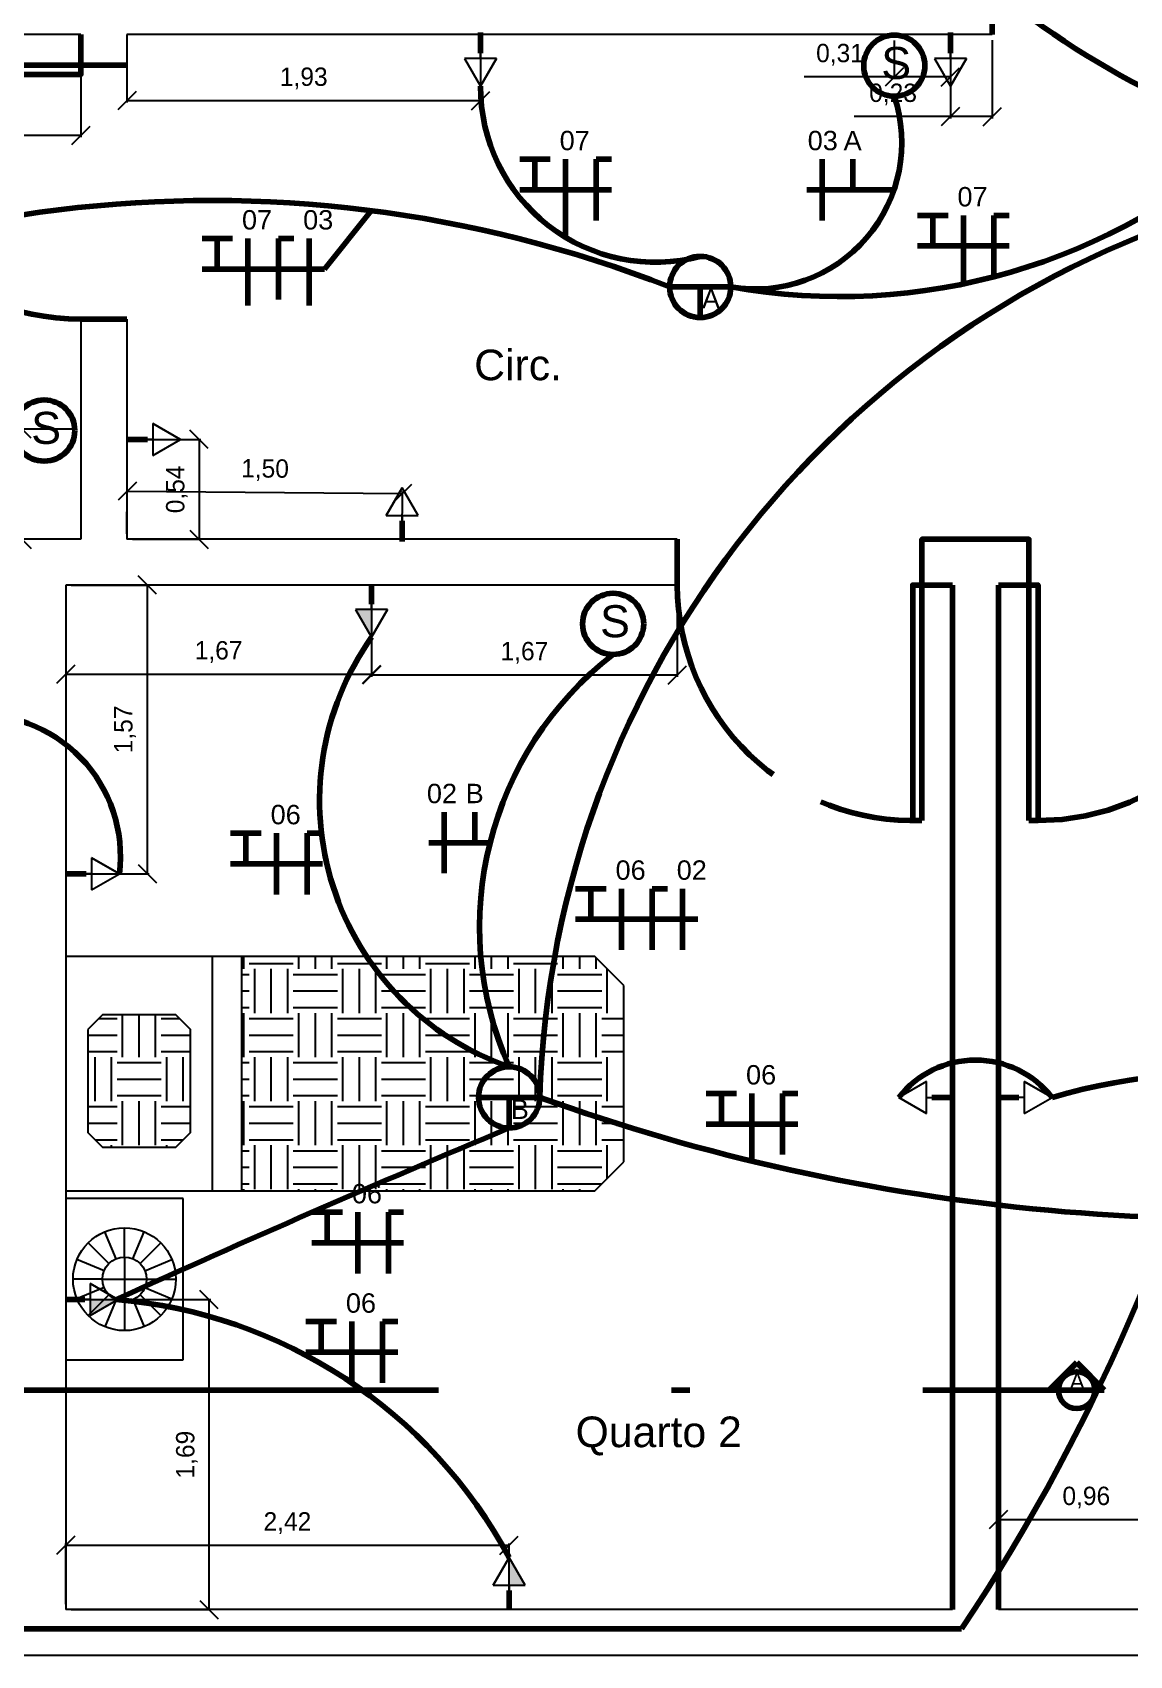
# Model space of a CAD drawing. Header units: millimetres. Extents: x 396 to 499, y 2220 to 2260.
# Drawn here: x 475.52 to 481.5, y 2243.28 to 2252.13 of the extents above; entities that cross this region are included whole.
import ezdxf

# ---------------------------------------------------------------- set-up
doc = ezdxf.new("R2010")
doc.units = ezdxf.units.MM
doc.linetypes.add('ACAD_ISO02W100', pattern=[15, 12, -3])
doc.linetypes.add('TRAÇOPONTOX2', pattern=[50.8, 25.4, -12.7, 0, -12.7])
for name, color, linetype in [('Cortes', 3, 'TRAÇOPONTOX2'), ('Cotas_', 3, 'Continuous'), ('Elétrica', 1, 'Continuous'), ('Fiação', 6, 'Continuous'), ('LEGENDAS', 7, 'Continuous'), ('MOBILIA', 254, 'Continuous'), ('Paredes', 2, 'Continuous'), ('Portas', 4, 'Continuous'), ('Texto', 3, 'Continuous')]:
    doc.layers.add(name, color=color, linetype=linetype)
doc.styles.add('Annotative', font='txt')
doc.styles.get("Standard").update_dxf_attribs({"font": 'arial.ttf'})
doc.dimstyles.new('Cópia de Cotas internas', dxfattribs={"dimtxt": 0.1, "dimasz": 0.1, "dimexe": 0.01, "dimexo": 0.03, "dimgap": 0.0625, "dimtad": 1, "dimzin": 1, "dimtxsty": 'Annotative', "dimblk": 'OBLIQUE', "dimcen": 2.5, "dimadec": 0, "dimazin": 0, "dimtfac": 1, "dimtmove": 0, "dimatfit": 3, "dimfxl": 1, "dimarcsym": 0})

# ---------------------------------------------------------------- blocks, each defined once
blk = doc.blocks.new('*X7')
at = {"color": 0}
for p, q in [((-151.875, 298.125), (-151.875, 302.5)), ((-150, 300), (-135, 300)), ((-133.125, 298.125), (-133.125, 302.5)), ((-127.5, 298.125), (-127.5, 302.5)), ((-121.875, 298.125), (-121.875, 302.5)), ((-120, 300), (-105, 300)), ((-103.125, 298.125), (-103.125, 302.5)), ((-97.5, 298.125), (-97.5, 302.5)), ((-91.875, 298.125), (-91.875, 302.5)), ((-90, 300), (-75, 300)), ((-73.125, 298.125), (-73.125, 302.5)), ((-67.5, 298.125), (-67.5, 302.5)), ((-61.875, 298.125), (-61.875, 302.5)), ((-60, 300), (-45, 300)), ((-43.125, 298.125), (-43.125, 302.5)), ((-37.5, 298.125), (-37.5, 302.5)), ((-31.875, 298.125), (-31.875, 301.875)), ((-152.5, 296.25), (-150, 296.25)), ((-148.125, 283.125), (-148.125, 298.125)), ((-142.5, 283.125), (-142.5, 298.125)), ((-136.875, 283.125), (-136.875, 298.125)), ((-135, 296.25), (-120, 296.25)), ((-118.125, 283.125), (-118.125, 298.125)), ((-112.5, 283.125), (-112.5, 298.125)), ((-106.875, 283.125), (-106.875, 298.125)), ((-105, 296.25), (-90, 296.25)), ((-88.125, 283.125), (-88.125, 298.125)), ((-82.5, 283.125), (-82.5, 298.125)), ((-76.875, 283.125), (-76.875, 298.125)), ((-75, 296.25), (-60, 296.25)), ((-58.125, 283.125), (-58.125, 298.125)), ((-52.5, 283.125), (-52.5, 298.125)), ((-46.875, 283.125), (-46.875, 298.125)), ((-45, 296.25), (-30, 296.25)), ((-28.125, 283.125), (-28.125, 298.125)), ((-152.5, 290.625), (-150, 290.625)), ((-135, 290.625), (-120, 290.625)), ((-105, 290.625), (-90, 290.625)), ((-75, 290.625), (-60, 290.625)), ((-45, 290.625), (-30, 290.625)), ((-193.125, 268.125), (-193.125, 282.5)), ((-187.5, 268.125), (-187.5, 282.5)), ((-181.875, 268.125), (-181.875, 282.5)), ((-152.5, 285), (-150, 285)), ((-151.875, 268.125), (-151.875, 283.125)), ((-135, 285), (-120, 285)), ((-133.125, 268.125), (-133.125, 283.125)), ((-127.5, 268.125), (-127.5, 283.125)), ((-121.875, 268.125), (-121.875, 283.125)), ((-105, 285), (-90, 285)), ((-103.125, 268.125), (-103.125, 283.125)), ((-97.5, 268.125), (-97.5, 283.125)), ((-91.875, 268.125), (-91.875, 283.125)), ((-75, 285), (-60, 285)), ((-73.125, 268.125), (-73.125, 283.125)), ((-67.5, 268.125), (-67.5, 283.125)), ((-61.875, 268.125), (-61.875, 283.125)), ((-45, 285), (-30, 285)), ((-43.125, 268.125), (-43.125, 283.125)), ((-37.5, 268.125), (-37.5, 283.125)), ((-31.875, 268.125), (-31.875, 283.125)), ((-201.25, 281.25), (-195, 281.25)), ((-180, 281.25), (-173.75, 281.25)), ((-150, 281.25), (-135, 281.25)), ((-120, 281.25), (-105, 281.25)), ((-90, 281.25), (-75, 281.25)), ((-60, 281.25), (-45, 281.25)), ((-30, 281.25), (-22.5, 281.25)), ((-205, 275.625), (-195, 275.625)), ((-180, 275.625), (-170, 275.625)), ((-150, 275.625), (-135, 275.625)), ((-120, 275.625), (-105, 275.625)), ((-90, 275.625), (-75, 275.625)), ((-60, 275.625), (-45, 275.625)), ((-30, 275.625), (-22.5, 275.625)), ((-205, 270), (-195, 270)), ((-202.5, 253.125), (-202.5, 268.125)), ((-196.875, 253.125), (-196.875, 268.125)), ((-195, 266.25), (-180, 266.25)), ((-180, 270), (-170, 270)), ((-178.125, 253.125), (-178.125, 268.125)), ((-172.5, 253.125), (-172.5, 268.125)), ((-152.5, 266.25), (-150, 266.25)), ((-150, 270), (-135, 270)), ((-148.125, 253.125), (-148.125, 268.125)), ((-142.5, 253.125), (-142.5, 268.125)), ((-136.875, 253.125), (-136.875, 268.125)), ((-135, 266.25), (-120, 266.25)), ((-120, 270), (-105, 270)), ((-118.125, 253.125), (-118.125, 268.125)), ((-112.5, 253.125), (-112.5, 268.125)), ((-106.875, 253.125), (-106.875, 268.125)), ((-105, 266.25), (-90, 266.25)), ((-90, 270), (-75, 270)), ((-88.125, 253.125), (-88.125, 268.125)), ((-82.5, 253.125), (-82.5, 268.125)), ((-76.875, 253.125), (-76.875, 268.125)), ((-75, 266.25), (-60, 266.25)), ((-60, 270), (-45, 270)), ((-58.125, 253.125), (-58.125, 268.125)), ((-52.5, 253.125), (-52.5, 268.125)), ((-46.875, 253.125), (-46.875, 268.125)), ((-45, 266.25), (-30, 266.25)), ((-30, 270), (-22.5, 270)), ((-28.125, 253.125), (-28.125, 268.125)), ((-195, 260.625), (-180, 260.625)), ((-152.5, 260.625), (-150, 260.625)), ((-135, 260.625), (-120, 260.625)), ((-105, 260.625), (-90, 260.625)), ((-75, 260.625), (-60, 260.625)), ((-45, 260.625), (-30, 260.625)), ((-195, 255), (-180, 255)), ((-152.5, 255), (-150, 255)), ((-135, 255), (-120, 255)), ((-105, 255), (-90, 255)), ((-75, 255), (-60, 255)), ((-45, 255), (-30, 255)), ((-205, 251.25), (-195, 251.25)), ((-193.125, 238.125), (-193.125, 253.125)), ((-187.5, 238.125), (-187.5, 253.125)), ((-181.875, 238.125), (-181.875, 253.125)), ((-180, 251.25), (-170, 251.25)), ((-151.875, 238.125), (-151.875, 253.125)), ((-150, 251.25), (-135, 251.25)), ((-133.125, 238.125), (-133.125, 253.125)), ((-127.5, 238.125), (-127.5, 253.125)), ((-121.875, 238.125), (-121.875, 253.125)), ((-120, 251.25), (-105, 251.25)), ((-103.125, 238.125), (-103.125, 253.125)), ((-97.5, 238.125), (-97.5, 253.125)), ((-91.875, 238.125), (-91.875, 253.125)), ((-90, 251.25), (-75, 251.25)), ((-73.125, 238.125), (-73.125, 253.125)), ((-67.5, 238.125), (-67.5, 253.125)), ((-61.875, 238.125), (-61.875, 253.125)), ((-60, 251.25), (-45, 251.25)), ((-43.125, 238.125), (-43.125, 253.125)), ((-37.5, 238.125), (-37.5, 253.125)), ((-31.875, 238.125), (-31.875, 253.125)), ((-30, 251.25), (-22.5, 251.25)), ((-205, 245.625), (-195, 245.625)), ((-180, 245.625), (-170, 245.625)), ((-150, 245.625), (-135, 245.625)), ((-120, 245.625), (-105, 245.625)), ((-90, 245.625), (-75, 245.625)), ((-60, 245.625), (-45, 245.625)), ((-30, 245.625), (-22.5, 245.625)), ((-202.5, 240), (-195, 240)), ((-196.875, 237.5), (-196.875, 238.125)), ((-180, 240), (-172.5, 240)), ((-178.125, 237.5), (-178.125, 238.125)), ((-150, 240), (-135, 240)), ((-148.125, 223.125), (-148.125, 238.125)), ((-142.5, 223.125), (-142.5, 238.125)), ((-136.875, 223.125), (-136.875, 238.125)), ((-120, 240), (-105, 240)), ((-118.125, 223.125), (-118.125, 238.125)), ((-112.5, 223.125), (-112.5, 238.125)), ((-106.875, 223.125), (-106.875, 238.125)), ((-90, 240), (-75, 240)), ((-88.125, 223.125), (-88.125, 238.125)), ((-82.5, 223.125), (-82.5, 238.125)), ((-76.875, 223.125), (-76.875, 238.125)), ((-60, 240), (-45, 240)), ((-58.125, 223.125), (-58.125, 238.125)), ((-52.5, 223.125), (-52.5, 238.125)), ((-46.875, 223.125), (-46.875, 238.125)), ((-30, 240), (-22.5, 240)), ((-28.125, 226.875), (-28.125, 238.125)), ((-152.5, 236.25), (-150, 236.25)), ((-135, 236.25), (-120, 236.25)), ((-105, 236.25), (-90, 236.25)), ((-75, 236.25), (-60, 236.25)), ((-45, 236.25), (-30, 236.25)), ((-152.5, 230.625), (-150, 230.625)), ((-135, 230.625), (-120, 230.625)), ((-105, 230.625), (-90, 230.625)), ((-75, 230.625), (-60, 230.625)), ((-45, 230.625), (-30, 230.625)), ((-152.5, 225), (-150, 225)), ((-151.875, 222.5), (-151.875, 223.125)), ((-135, 225), (-120, 225)), ((-133.125, 222.5), (-133.125, 223.125)), ((-127.5, 222.5), (-127.5, 223.125)), ((-121.875, 222.5), (-121.875, 223.125)), ((-105, 225), (-90, 225)), ((-103.125, 222.5), (-103.125, 223.125)), ((-97.5, 222.5), (-97.5, 223.125)), ((-91.875, 222.5), (-91.875, 223.125)), ((-75, 225), (-60, 225)), ((-73.125, 222.5), (-73.125, 223.125)), ((-67.5, 222.5), (-67.5, 223.125)), ((-61.875, 222.5), (-61.875, 223.125)), ((-45, 225), (-30, 225)), ((-43.125, 222.5), (-43.125, 223.125)), ((-37.5, 222.5), (-37.5, 223.125)), ((-31.875, 223.125), (-31.875, 223.125))]:
    blk.add_line(p, q, dxfattribs=at)
blk = doc.blocks.new('A$C0c3046c2')
at = {"layer": 'MOBILIA'}
for p, q in [((0, 137.5), (60, 137.5)), ((0, 137.5), (0, 57.5)), ((50, 57.5), (50, 137.5)), ((60, 137.5), (180, 137.5)), ((60, 57.5), (60, 137.5)), ((190, 127.5), (180, 137.5)), ((190, 67.5), (190, 127.5)), ((180, 57.5), (190, 67.5)), ((60, 57.5), (0, 57.5)), ((180, 57.5), (60, 57.5)), ((40, 55), (0, 55)), ((0, 55), (0, 0)), ((40, 0), (40, 55)), ((20, 35), (20, 45)), ((14.7, 32.8), (7.63, 39.87)), ((17.13, 34.43), (13.3, 43.67)), ((22.87, 34.43), (26.7, 43.67)), ((25.3, 32.8), (32.37, 39.87)), ((13.07, 30.37), (3.83, 34.2)), ((20, 35), (20, 20)), ((26.93, 30.37), (36.17, 34.2)), ((12.5, 27.5), (2.5, 27.5)), ((13.07, 24.63), (3.83, 20.8)), ((14.7, 22.2), (7.63, 15.13)), ((12.5, 27.5), (27.5, 27.5)), ((25.3, 22.2), (32.37, 15.13)), ((26.93, 24.63), (36.17, 20.8)), ((27.5, 27.5), (37.5, 27.5)), ((17.13, 20.57), (13.3, 11.33)), ((20, 20), (20, 10)), ((22.87, 20.57), (26.7, 11.33)), ((0, 0), (40, 0))]:
    blk.add_line(p, q, dxfattribs=at)
blk.add_lwpolyline([(7.5, 112.5), (7.5, 77.5), (12.5, 72.5), (37.5, 72.5), (42.5, 77.5), (42.5, 112.5), (37.5, 117.5), (12.5, 117.5)], close=True, dxfattribs=at)
for radius in [17.5, 7.5]:
    blk.add_circle((20, 27.5), radius, dxfattribs=at)
blk.add_blockref('*X7', (212.5, -165), dxfattribs=at)
blk = doc.blocks.new('A$C8be09573')
at = {"layer": 'LEGENDAS', "color": 1}
for p, q in [((0, 0.108), (-0.0523, 0.0174)), ((-0.0523, 0.0174), (0, 0.108)), ((0, 0.108), (-0.0523, 0.0174)), ((0.0523, 0.0174), (0, 0.108)), ((-0.0523, 0.0174), (0.0523, 0.0174)), ((0, 0.0174), (0, 0))]:
    blk.add_line(p, q, dxfattribs=at)
blk = doc.blocks.new('A$Cccb36292')
at = {"layer": 'LEGENDAS', "color": 1}
for p, q in [((0, 0.108), (-0.0523, 0.0174)), ((0, 0.108), (-0.0523, 0.0174)), ((-0.0523, 0.0174), (0, 0.108)), ((0.0523, 0.0174), (0, 0.108)), ((0, 0.0174), (0, 0.108)), ((-0.0523, 0.0174), (0.0523, 0.0174)), ((0, 0.0174), (0, 0))]:
    blk.add_line(p, q, dxfattribs=at)
blk.add_solid([(0, 0.0174), (0.0523, 0.0174), (0, 0.108)], dxfattribs=at)
blk = doc.blocks.new('_Oblique')
at = {"color": 0, "linetype": 'ByBlock', "lineweight": -2}
blk.add_line((-0.5, -0.5), (0.5, 0.5), dxfattribs=at)
blk = doc.blocks.new('*D54')
at = {"layer": 'Cotas_', "color": 0, "lineweight": -2, "ltscale": 0.1, "transparency": 16777216}
for p, q in [((475.7331, 2249.1134), (476.1573, 2249.1134)), ((476.1473, 2249.1134), (476.1473, 2247.5407)), ((475.7331, 2247.5407), (476.1573, 2247.5407))]:
    blk.add_line(p, q, dxfattribs=at)
at = {"layer": 'Defpoints', "color": 0, "lineweight": 100, "ltscale": 0.1, "transparency": 16777216}
for p in [(475.7031, 2249.1134), (475.7031, 2247.5407), (476.1473, 2247.5407)]:
    blk.add_point(p, dxfattribs=at)
at = {"layer": 'Cotas_', "color": 0, "lineweight": -2, "ltscale": 0.1, "transparency": 16777216, "xscale": 0.1, "yscale": 0.1, "zscale": 0.1}
for p, rotation in [((476.1473, 2249.1134), 90), ((476.1473, 2247.5407), 270)]:
    blk.add_blockref('_Oblique', p, dxfattribs=dict(at, rotation=rotation))
at = {"layer": 'Cotas_', "color": 0, "lineweight": 100, "ltscale": 0.1, "transparency": 16777216, "insert": (476.0264, 2248.327), "char_height": 0.1, "attachment_point": 5, "rotation": 90, "style": 'Annotative'}
blk.add_mtext('1,57', dxfattribs=at)
blk = doc.blocks.new('*D55')
at = {"layer": 'Cotas_', "color": 0, "lineweight": -2, "ltscale": 0.1, "transparency": 16777216}
for p, q in [((475.7031, 2249.0834), (475.7031, 2248.618)), ((477.3698, 2249.0834), (477.3698, 2248.618)), ((475.7031, 2248.628), (477.3698, 2248.628))]:
    blk.add_line(p, q, dxfattribs=at)
at = {"layer": 'Defpoints', "color": 0, "lineweight": 100, "ltscale": 0.1, "transparency": 16777216}
for p in [(475.7031, 2249.1134), (477.3698, 2249.1134), (477.3698, 2248.628)]:
    blk.add_point(p, dxfattribs=at)
at = {"layer": 'Cotas_', "color": 0, "lineweight": -2, "ltscale": 0.1, "transparency": 16777216, "xscale": 0.1, "yscale": 0.1, "zscale": 0.1, "rotation": 180}
blk.add_blockref('_Oblique', (475.7031, 2248.628), dxfattribs=at)
at = {"layer": 'Cotas_', "color": 0, "lineweight": -2, "ltscale": 0.1, "transparency": 16777216, "xscale": 0.1, "yscale": 0.1, "zscale": 0.1}
blk.add_blockref('_Oblique', (477.3698, 2248.628), dxfattribs=at)
at = {"layer": 'Cotas_', "color": 0, "lineweight": 100, "ltscale": 0.1, "transparency": 16777216, "insert": (476.5364, 2248.7489), "char_height": 0.1, "attachment_point": 5, "style": 'Annotative'}
blk.add_mtext('1,67', dxfattribs=at)
blk = doc.blocks.new('*D56')
at = {"layer": 'Cotas_', "color": 0, "lineweight": -2, "ltscale": 0.1, "transparency": 16777216}
for p, q in [((477.3698, 2249.0834), (477.3698, 2248.6137)), ((479.0364, 2249.0834), (479.0364, 2248.6137)), ((477.3698, 2248.6237), (479.0364, 2248.6237))]:
    blk.add_line(p, q, dxfattribs=at)
at = {"layer": 'Defpoints', "color": 0, "lineweight": 100, "ltscale": 0.1, "transparency": 16777216}
for p in [(477.3698, 2249.1134), (479.0364, 2249.1134), (479.0364, 2248.6237)]:
    blk.add_point(p, dxfattribs=at)
at = {"layer": 'Cotas_', "color": 0, "lineweight": -2, "ltscale": 0.1, "transparency": 16777216, "xscale": 0.1, "yscale": 0.1, "zscale": 0.1, "rotation": 180}
blk.add_blockref('_Oblique', (477.3698, 2248.6237), dxfattribs=at)
at = {"layer": 'Cotas_', "color": 0, "lineweight": -2, "ltscale": 0.1, "transparency": 16777216, "xscale": 0.1, "yscale": 0.1, "zscale": 0.1}
blk.add_blockref('_Oblique', (479.0364, 2248.6237), dxfattribs=at)
at = {"layer": 'Cotas_', "color": 0, "lineweight": 100, "ltscale": 0.1, "transparency": 16777216, "insert": (478.2031, 2248.7445), "char_height": 0.1, "attachment_point": 5, "style": 'Annotative'}
blk.add_mtext('1,67', dxfattribs=at)
blk = doc.blocks.new('*D57')
at = {"layer": 'Cotas_', "color": 0, "lineweight": -2, "ltscale": 0.1, "transparency": 16777216}
for p, q in [((475.7031, 2243.5601), (475.7031, 2243.8911)), ((475.7031, 2243.8811), (478.1198, 2243.8811)), ((478.1198, 2243.5601), (478.1198, 2243.8911))]:
    blk.add_line(p, q, dxfattribs=at)
at = {"layer": 'Defpoints', "color": 0, "lineweight": 100, "ltscale": 0.1, "transparency": 16777216}
for p in [(478.1198, 2243.8811), (475.7031, 2243.5301), (478.1198, 2243.5301)]:
    blk.add_point(p, dxfattribs=at)
at = {"layer": 'Cotas_', "color": 0, "lineweight": -2, "ltscale": 0.1, "transparency": 16777216, "xscale": 0.1, "yscale": 0.1, "zscale": 0.1, "rotation": 180}
blk.add_blockref('_Oblique', (475.7031, 2243.8811), dxfattribs=at)
at = {"layer": 'Cotas_', "color": 0, "lineweight": -2, "ltscale": 0.1, "transparency": 16777216, "xscale": 0.1, "yscale": 0.1, "zscale": 0.1}
blk.add_blockref('_Oblique', (478.1198, 2243.8811), dxfattribs=at)
at = {"layer": 'Cotas_', "color": 0, "lineweight": 100, "ltscale": 0.1, "transparency": 16777216, "insert": (476.9114, 2244.0019), "char_height": 0.1, "attachment_point": 5, "style": 'Annotative'}
blk.add_mtext('2,42', dxfattribs=at)
blk = doc.blocks.new('*D58')
at = {"layer": 'Cotas_', "color": 0, "lineweight": -2, "ltscale": 0.1, "transparency": 16777216}
for p, q in [((475.7331, 2245.2195), (476.4945, 2245.2195)), ((476.4845, 2243.5301), (476.4845, 2245.2195)), ((475.7331, 2243.5301), (476.4945, 2243.5301))]:
    blk.add_line(p, q, dxfattribs=at)
at = {"layer": 'Defpoints', "color": 0, "lineweight": 100, "ltscale": 0.1, "transparency": 16777216}
for p in [(475.7031, 2245.2195), (476.4845, 2245.2195), (475.7031, 2243.5301)]:
    blk.add_point(p, dxfattribs=at)
at = {"layer": 'Cotas_', "color": 0, "lineweight": -2, "ltscale": 0.1, "transparency": 16777216, "xscale": 0.1, "yscale": 0.1, "zscale": 0.1}
for p, rotation in [((476.4845, 2245.2195), 90), ((476.4845, 2243.5301), 270)]:
    blk.add_blockref('_Oblique', p, dxfattribs=dict(at, rotation=rotation))
at = {"layer": 'Cotas_', "color": 0, "lineweight": 100, "ltscale": 0.1, "transparency": 16777216, "insert": (476.3637, 2244.3748), "char_height": 0.1, "attachment_point": 5, "rotation": 90, "style": 'Annotative'}
blk.add_mtext('1,69', dxfattribs=at)
blk = doc.blocks.new('*D59')
at = {"layer": 'Cotas_', "color": 0, "lineweight": -2, "ltscale": 0.1, "transparency": 16777216}
for p, q in [((480.7864, 2243.5601), (480.7864, 2244.0301)), ((481.7448, 2244.0201), (480.7864, 2244.0201)), ((481.7448, 2243.5601), (481.7448, 2244.0301))]:
    blk.add_line(p, q, dxfattribs=at)
at = {"layer": 'Defpoints', "color": 0, "lineweight": 100, "ltscale": 0.1, "transparency": 16777216}
for p in [(480.7864, 2244.0201), (480.7864, 2243.5301), (481.7448, 2243.5301)]:
    blk.add_point(p, dxfattribs=at)
at = {"layer": 'Cotas_', "color": 0, "lineweight": -2, "ltscale": 0.1, "transparency": 16777216, "xscale": 0.1, "yscale": 0.1, "zscale": 0.1, "rotation": 180}
blk.add_blockref('_Oblique', (480.7864, 2244.0201), dxfattribs=at)
at = {"layer": 'Cotas_', "color": 0, "lineweight": -2, "ltscale": 0.1, "transparency": 16777216, "xscale": 0.1, "yscale": 0.1, "zscale": 0.1}
blk.add_blockref('_Oblique', (481.7448, 2244.0201), dxfattribs=at)
at = {"layer": 'Cotas_', "color": 0, "lineweight": 100, "ltscale": 0.1, "transparency": 16777216, "insert": (481.2656, 2244.1409), "char_height": 0.1, "attachment_point": 5, "style": 'Annotative'}
blk.add_mtext('0,96', dxfattribs=at)
blk = doc.blocks.new('*D72')
at = {"layer": 'Cotas_', "color": 0, "lineweight": -2, "ltscale": 0.1, "transparency": 16777216}
for p, q in [((476.0364, 2252.0834), (476.0364, 2251.7438)), ((477.9645, 2252.0834), (477.9645, 2251.7438)), ((476.0364, 2251.7538), (477.9645, 2251.7538))]:
    blk.add_line(p, q, dxfattribs=at)
at = {"layer": 'Defpoints', "color": 0, "lineweight": 100, "ltscale": 0.1, "transparency": 16777216}
for p in [(476.0364, 2252.1134), (477.9645, 2252.1134), (477.9645, 2251.7538)]:
    blk.add_point(p, dxfattribs=at)
at = {"layer": 'Cotas_', "color": 0, "lineweight": -2, "ltscale": 0.1, "transparency": 16777216, "xscale": 0.1, "yscale": 0.1, "zscale": 0.1, "rotation": 180}
blk.add_blockref('_Oblique', (476.0364, 2251.7538), dxfattribs=at)
at = {"layer": 'Cotas_', "color": 0, "lineweight": -2, "ltscale": 0.1, "transparency": 16777216, "xscale": 0.1, "yscale": 0.1, "zscale": 0.1}
blk.add_blockref('_Oblique', (477.9645, 2251.7538), dxfattribs=at)
at = {"layer": 'Cotas_', "color": 0, "lineweight": 100, "ltscale": 0.1, "transparency": 16777216, "insert": (477.0005, 2251.8747), "char_height": 0.1, "attachment_point": 5, "style": 'Annotative'}
blk.add_mtext('1,93', dxfattribs=at)
blk = doc.blocks.new('*D73')
at = {"layer": 'Cotas_', "color": 0, "lineweight": -2, "ltscale": 0.1, "transparency": 16777216}
for p, q in [((480.525, 2252.0834), (480.525, 2251.6564)), ((480.7531, 2252.0834), (480.7531, 2251.6564)), ((480.525, 2251.6664), (480, 2251.6664)), ((480.7531, 2251.6664), (480.525, 2251.6664))]:
    blk.add_line(p, q, dxfattribs=at)
at = {"layer": 'Defpoints', "color": 0, "lineweight": 100, "ltscale": 0.1, "transparency": 16777216}
for p in [(480.525, 2252.1134), (480.7531, 2252.1134), (480.525, 2251.6664)]:
    blk.add_point(p, dxfattribs=at)
at = {"layer": 'Cotas_', "color": 0, "lineweight": -2, "ltscale": 0.1, "transparency": 16777216, "xscale": 0.1, "yscale": 0.1, "zscale": 0.1, "rotation": 180}
blk.add_blockref('_Oblique', (480.525, 2251.6664), dxfattribs=at)
at = {"layer": 'Cotas_', "color": 0, "lineweight": -2, "ltscale": 0.1, "transparency": 16777216, "xscale": 0.1, "yscale": 0.1, "zscale": 0.1}
blk.add_blockref('_Oblique', (480.7531, 2251.6664), dxfattribs=at)
at = {"layer": 'Cotas_', "color": 0, "lineweight": 100, "ltscale": 0.1, "transparency": 16777216, "insert": (480.2125, 2251.7872), "char_height": 0.1, "attachment_point": 5, "style": 'Annotative'}
blk.add_mtext('0,23', dxfattribs=at)
blk = doc.blocks.new('*D74')
at = {"layer": 'Cotas_', "color": 0, "lineweight": -2, "ltscale": 0.1, "transparency": 16777216}
for p, q in [((480.219, 2252.0809), (480.219, 2251.873)), ((480.525, 2252.0951), (480.525, 2251.873)), ((480.219, 2251.883), (479.7273, 2251.883)), ((480.525, 2251.883), (480.219, 2251.883))]:
    blk.add_line(p, q, dxfattribs=at)
at = {"layer": 'Defpoints', "color": 0, "lineweight": 100, "ltscale": 0.1, "transparency": 16777216}
for p in [(480.219, 2252.1109), (480.525, 2252.1251), (480.219, 2251.883)]:
    blk.add_point(p, dxfattribs=at)
at = {"layer": 'Cotas_', "color": 0, "lineweight": -2, "ltscale": 0.1, "transparency": 16777216, "xscale": 0.1, "yscale": 0.1, "zscale": 0.1, "rotation": 180}
blk.add_blockref('_Oblique', (480.219, 2251.883), dxfattribs=at)
at = {"layer": 'Cotas_', "color": 0, "lineweight": -2, "ltscale": 0.1, "transparency": 16777216, "xscale": 0.1, "yscale": 0.1, "zscale": 0.1}
blk.add_blockref('_Oblique', (480.525, 2251.883), dxfattribs=at)
at = {"layer": 'Cotas_', "color": 0, "lineweight": 100, "ltscale": 0.1, "transparency": 16777216, "insert": (479.9232, 2252.0038), "char_height": 0.1, "attachment_point": 5, "style": 'Annotative'}
blk.add_mtext('0,31', dxfattribs=at)
blk = doc.blocks.new('*D75')
at = {"layer": 'Cotas_', "color": 0, "lineweight": -2, "ltscale": 0.1, "transparency": 16777216}
for p, q in [((476.0367, 2249.3934), (476.0386, 2249.6351)), ((476.0385, 2249.6251), (477.5385, 2249.6134)), ((477.5367, 2249.3817), (477.5386, 2249.6234))]:
    blk.add_line(p, q, dxfattribs=at)
at = {"layer": 'Defpoints', "color": 0, "lineweight": 100, "ltscale": 0.1, "transparency": 16777216}
for p in [(477.5385, 2249.6134), (476.0364, 2249.3634), (477.5364, 2249.3517)]:
    blk.add_point(p, dxfattribs=at)
at = {"layer": 'Cotas_', "color": 0, "lineweight": -2, "ltscale": 0.1, "transparency": 16777216, "xscale": 0.1, "yscale": 0.1, "zscale": 0.1}
for p, rotation in [((476.0385, 2249.6251), 179.551813589165), ((477.5385, 2249.6134), 359.551813589165)]:
    blk.add_blockref('_Oblique', p, dxfattribs=dict(at, rotation=rotation))
at = {"layer": 'Cotas_', "color": 0, "lineweight": 100, "ltscale": 0.1, "transparency": 16777216, "insert": (476.7894, 2249.7401), "char_height": 0.1, "attachment_point": 5, "rotation": 359.55181, "style": 'Annotative'}
blk.add_mtext('1,50', dxfattribs=at)
blk = doc.blocks.new('*D76')
at = {"layer": 'Cotas_', "color": 0, "lineweight": -2, "ltscale": 0.1, "transparency": 16777216}
for p, q in [((476.0664, 2249.9073), (476.44, 2249.9073)), ((476.43, 2249.9073), (476.43, 2249.3634)), ((476.0664, 2249.3634), (476.44, 2249.3634))]:
    blk.add_line(p, q, dxfattribs=at)
at = {"layer": 'Defpoints', "color": 0, "lineweight": 100, "ltscale": 0.1, "transparency": 16777216}
for p in [(476.0364, 2249.9073), (476.0364, 2249.3634), (476.43, 2249.3634)]:
    blk.add_point(p, dxfattribs=at)
at = {"layer": 'Cotas_', "color": 0, "lineweight": -2, "ltscale": 0.1, "transparency": 16777216, "xscale": 0.1, "yscale": 0.1, "zscale": 0.1}
for p, rotation in [((476.43, 2249.9073), 90), ((476.43, 2249.3634), 270)]:
    blk.add_blockref('_Oblique', p, dxfattribs=dict(at, rotation=rotation))
at = {"layer": 'Cotas_', "color": 0, "lineweight": 100, "ltscale": 0.1, "transparency": 16777216, "insert": (476.3091, 2249.6353), "char_height": 0.1, "attachment_point": 5, "rotation": 90, "style": 'Annotative'}
blk.add_mtext('0,54', dxfattribs=at)
blk = doc.blocks.new('*D77')
at = {"layer": 'Cotas_', "color": 0, "lineweight": -2, "ltscale": 0.1, "transparency": 16777216}
for p, q in [((475.7564, 2249.9634), (475.4541, 2249.9634)), ((475.4641, 2249.3634), (475.4641, 2249.9634)), ((475.7564, 2249.3634), (475.4541, 2249.3634))]:
    blk.add_line(p, q, dxfattribs=at)
at = {"layer": 'Defpoints', "color": 0, "lineweight": 100, "ltscale": 0.1, "transparency": 16777216}
for p in [(475.4641, 2249.9634), (475.7864, 2249.9634), (475.7864, 2249.3634)]:
    blk.add_point(p, dxfattribs=at)
at = {"layer": 'Cotas_', "color": 0, "lineweight": -2, "ltscale": 0.1, "transparency": 16777216, "xscale": 0.1, "yscale": 0.1, "zscale": 0.1}
for p, rotation in [((475.4641, 2249.9634), 90), ((475.4641, 2249.3634), 270)]:
    blk.add_blockref('_Oblique', p, dxfattribs=dict(at, rotation=rotation))
at = {"layer": 'Cotas_', "color": 0, "lineweight": 100, "ltscale": 0.1, "transparency": 16777216, "insert": (475.3432, 2249.6634), "char_height": 0.1, "attachment_point": 5, "rotation": 90, "style": 'Annotative'}
blk.add_mtext('0,60', dxfattribs=at)
blk = doc.blocks.new('*D115')
at = {"layer": 'Cotas_', "color": 0, "lineweight": -2, "ltscale": 0.1, "transparency": 16777216}
for p, q in [((474.3138, 2252.0834), (474.3138, 2251.5542)), ((475.7864, 2252.0834), (475.7864, 2251.5542)), ((475.7864, 2251.5642), (474.3138, 2251.5642))]:
    blk.add_line(p, q, dxfattribs=at)
at = {"layer": 'Defpoints', "color": 0, "lineweight": 100, "ltscale": 0.1, "transparency": 16777216}
for p in [(474.3138, 2252.1134), (475.7864, 2252.1134), (474.3138, 2251.5642)]:
    blk.add_point(p, dxfattribs=at)
at = {"layer": 'Cotas_', "color": 0, "lineweight": -2, "ltscale": 0.1, "transparency": 16777216, "xscale": 0.1, "yscale": 0.1, "zscale": 0.1, "rotation": 180}
blk.add_blockref('_Oblique', (474.3138, 2251.5642), dxfattribs=at)
at = {"layer": 'Cotas_', "color": 0, "lineweight": -2, "ltscale": 0.1, "transparency": 16777216, "xscale": 0.1, "yscale": 0.1, "zscale": 0.1}
blk.add_blockref('_Oblique', (475.7864, 2251.5642), dxfattribs=at)
at = {"layer": 'Cotas_', "color": 0, "lineweight": 100, "ltscale": 0.1, "transparency": 16777216, "insert": (475.0501, 2251.6851), "char_height": 0.1, "attachment_point": 5, "style": 'Annotative'}
blk.add_mtext('1,47', dxfattribs=at)

msp = doc.modelspace()

# ---------------------------------------------------------------- hatches: boundary and pattern name
at = {"layer": 'Cotas_', "lineweight": 100, "ltscale": 0.05}
h = msp.add_hatch(color=256, dxfattribs=at)
h.dxf.hatch_style = 1
h.paths.add_polyline_path([(481.2131, 2244.8764), (481.0631, 2244.7264), (481.1131, 2244.7264, -1), (481.3131, 2244.7264), (481.3631, 2244.7264)])

# ---------------------------------------------------------------- linework, layer by layer
at = {"layer": 'Cortes', "lineweight": 100, "ltscale": 0.1}
msp.add_line((475.1954, 2244.7264), (481.0631, 2244.7264), dxfattribs=at)
at = {"layer": 'Cotas_', "lineweight": 100, "ltscale": 0.05}
for p, q in [((481.2131, 2244.8764), (481.0631, 2244.7264)), ((481.2131, 2244.8764), (481.3631, 2244.7264)), ((481.2131, 2244.7264), (481.0631, 2244.7264)), ((481.2131, 2244.7264), (481.3631, 2244.7264))]:
    msp.add_line(p, q, dxfattribs=at)
msp.add_circle((481.2131, 2244.7264), 0.1, dxfattribs=at)
at = {"layer": 'Elétrica', "lineweight": 100, "ltscale": 0.1}
for p, q in [((477.9645, 2252.0129), (477.9645, 2252.1251)), ((479.3281, 2250.7384), (478.9948, 2250.7384)), ((478.9948, 2250.7384), (479.1614, 2250.7384)), ((479.1614, 2250.7384), (479.1614, 2250.5717)), ((476.1487, 2249.9073), (476.0364, 2249.9073)), ((477.5364, 2249.4639), (477.5364, 2249.3517)), ((477.3698, 2249.0089), (477.3698, 2249.1134)), ((475.8154, 2247.5407), (475.7031, 2247.5407)), ((478.2864, 2246.3217), (477.9531, 2246.3217)), ((477.9531, 2246.3217), (478.1198, 2246.3217)), ((478.1198, 2246.3217), (478.1198, 2246.1551)), ((480.4242, 2246.3217), (480.5364, 2246.3217)), ((480.8987, 2246.3217), (480.7864, 2246.3217)), ((475.8076, 2245.2195), (475.7031, 2245.2195)), ((478.1198, 2243.6346), (478.1198, 2243.5301)), ((480.5855, 2243.4257), (468.0638, 2243.4257))]:
    msp.add_line(p, q, dxfattribs=at)
for centre in [(480.219, 2251.9443), (479.1614, 2250.7384), (475.586, 2249.9557), (478.6865, 2248.9021), (478.1198, 2246.3217)]:
    msp.add_circle(centre, 0.1667, dxfattribs=at)
for centre, radius, start, end in [((483.5463, 2255.6924), 4.3397, 191.01244, 251.71699), ((478.9169, 2251.8255), 0.9524, 179.55845, 284.87664), ((479.4621, 2251.525), 0.7979, 260.33453, 18.45402), ((479.9201, 2254.0222), 3.3367, 259.78041, 312.74448), ((476.4986, 2244.3628), 6.8468, 68.61875, 125.35823), ((483.5357, 2246.148), 5.2521, 104.90393, 178.10386), ((471.8223, 2249.2859), 10.5421, 326.22828, 10.59042), ((478.6235, 2247.9402), 1.5367, 144.66938, 250.8661), ((479.8386, 2247.2499), 1.8799, 127.79661, 203.89422), ((475.2291, 2247.636), 0.7722, 352.90656, 95.13606), ((480.6614, 2245.9951), 0.5299, 38.05834, 141.94166), ((482.0112, 2243.1126), 3.3419, 58.9997, 106.20327), ((482.0739, 2256.8369), 11.1764, 250.19153, 279.39903), ((508.0053, 2174.7616), 77.3962, 112.714292, 114.444899), ((475.7565, 2242.5476), 2.6814, 28.19546, 85.2773)]:
    msp.add_arc(centre, radius, start, end, dxfattribs=at)
at = {"layer": 'Fiação', "lineweight": 100, "ltscale": 0.1}
for p, q in [((480.525, 2252.0129), (480.525, 2252.1251)), ((478.2607, 2251.4345), (478.1774, 2251.4345)), ((478.2607, 2251.2679), (478.2607, 2251.4345)), ((478.2607, 2251.4345), (478.3441, 2251.4345)), ((478.4274, 2251.2679), (478.4274, 2251.4345)), ((478.5941, 2251.2679), (478.5941, 2251.4345)), ((478.5941, 2251.4345), (478.6774, 2251.4345)), ((479.8259, 2251.2679), (479.8259, 2251.4345)), ((479.9926, 2251.2679), (479.9926, 2251.4345)), ((478.1774, 2251.2679), (478.3441, 2251.2679)), ((478.3441, 2251.2679), (478.5107, 2251.2679)), ((478.4274, 2251.1012), (478.4274, 2251.2679)), ((478.5107, 2251.2679), (478.6774, 2251.2679)), ((478.5941, 2251.1012), (478.5941, 2251.2679)), ((479.7426, 2251.2679), (479.9093, 2251.2679)), ((479.8259, 2251.1012), (479.8259, 2251.2679)), ((479.9093, 2251.2679), (480.0759, 2251.2679)), ((480.0759, 2251.2679), (480.2175, 2251.2679)), ((477.1127, 2250.8359), (477.3653, 2251.1511)), ((478.4274, 2251.1012), (478.4274, 2251.0086)), ((480.4288, 2251.1284), (480.3454, 2251.1284)), ((480.4288, 2250.9617), (480.4288, 2251.1284)), ((480.4288, 2251.1284), (480.5121, 2251.1284)), ((480.5954, 2250.9617), (480.5954, 2251.1284)), ((480.7621, 2250.9617), (480.7621, 2251.1284)), ((480.7621, 2251.1284), (480.8454, 2251.1284)), ((476.5294, 2251.0026), (476.4461, 2251.0026)), ((476.5294, 2250.8359), (476.5294, 2251.0026)), ((476.5294, 2251.0026), (476.6127, 2251.0026)), ((476.6961, 2250.8359), (476.6961, 2251.0026)), ((476.8627, 2250.8359), (476.8627, 2251.0026)), ((476.8627, 2251.0026), (476.9461, 2251.0026)), ((477.0294, 2250.8359), (477.0294, 2251.0026)), ((480.3454, 2250.9617), (480.5121, 2250.9617)), ((480.5121, 2250.9617), (480.6788, 2250.9617)), ((480.5954, 2250.795), (480.5954, 2250.9617)), ((480.6788, 2250.9617), (480.8454, 2250.9617)), ((480.7621, 2250.795), (480.7621, 2250.9617)), ((476.4461, 2250.8359), (476.6127, 2250.8359)), ((476.6127, 2250.8359), (476.7794, 2250.8359)), ((476.6961, 2250.6693), (476.6961, 2250.8359)), ((476.7794, 2250.8359), (476.9461, 2250.8359)), ((476.8627, 2250.6693), (476.8627, 2250.8359)), ((476.9461, 2250.8359), (477.1127, 2250.8359)), ((477.0294, 2250.6693), (477.0294, 2250.8359)), ((480.5954, 2250.795), (480.5954, 2250.7545)), ((476.6961, 2250.6693), (476.6961, 2250.6372)), ((477.0294, 2250.6693), (477.0294, 2250.6372)), ((477.7657, 2247.7096), (477.7657, 2247.8763)), ((477.9324, 2247.7096), (477.9324, 2247.8763)), ((476.6855, 2247.7612), (476.6021, 2247.7612)), ((476.6855, 2247.5946), (476.6855, 2247.7612)), ((476.6855, 2247.7612), (476.7688, 2247.7612)), ((476.8521, 2247.5946), (476.8521, 2247.7612)), ((477.0188, 2247.5946), (477.0188, 2247.7612)), ((477.0188, 2247.7612), (477.1021, 2247.7612)), ((477.6824, 2247.7096), (477.8491, 2247.7096)), ((477.7657, 2247.5429), (477.7657, 2247.7096)), ((477.8491, 2247.7096), (478.0157, 2247.7096)), ((476.6021, 2247.5946), (476.7688, 2247.5946)), ((476.7688, 2247.5946), (476.9355, 2247.5946)), ((476.8521, 2247.4279), (476.8521, 2247.5946)), ((476.9355, 2247.5946), (477.1021, 2247.5946)), ((477.0188, 2247.4279), (477.0188, 2247.5946)), ((478.5655, 2247.4589), (478.4821, 2247.4589)), ((478.5655, 2247.2922), (478.5655, 2247.4589)), ((478.5655, 2247.4589), (478.6488, 2247.4589)), ((478.7321, 2247.2922), (478.7321, 2247.4589)), ((478.8988, 2247.2922), (478.8988, 2247.4589)), ((478.8988, 2247.4589), (478.9821, 2247.4589)), ((479.0655, 2247.2922), (479.0655, 2247.4589)), ((478.4821, 2247.2922), (478.6488, 2247.2922)), ((478.6488, 2247.2922), (478.8155, 2247.2922)), ((478.7321, 2247.1255), (478.7321, 2247.2922)), ((478.8155, 2247.2922), (478.9821, 2247.2922)), ((478.8988, 2247.1255), (478.8988, 2247.2922)), ((478.9821, 2247.2922), (479.1488, 2247.2922)), ((479.0655, 2247.1255), (479.0655, 2247.2922)), ((479.2765, 2246.3433), (479.1931, 2246.3433)), ((479.2765, 2246.1766), (479.2765, 2246.3433)), ((479.2765, 2246.3433), (479.3598, 2246.3433)), ((479.4431, 2246.1766), (479.4431, 2246.3433)), ((479.6098, 2246.1766), (479.6098, 2246.3433)), ((479.6098, 2246.3433), (479.6931, 2246.3433)), ((479.1931, 2246.1766), (479.3598, 2246.1766)), ((479.3598, 2246.1766), (479.5265, 2246.1766)), ((479.4431, 2246.01), (479.4431, 2246.1766)), ((479.5265, 2246.1766), (479.6931, 2246.1766)), ((479.6098, 2246.01), (479.6098, 2246.1766)), ((479.4431, 2246.01), (479.4431, 2245.9745)), ((477.1284, 2245.6956), (477.045, 2245.6956)), ((477.1284, 2245.5289), (477.1284, 2245.6956)), ((477.1284, 2245.6956), (477.2117, 2245.6956)), ((477.295, 2245.5289), (477.295, 2245.6956)), ((477.4617, 2245.5289), (477.4617, 2245.6956)), ((477.4617, 2245.6956), (477.545, 2245.6956)), ((477.045, 2245.5289), (477.2117, 2245.5289)), ((477.2117, 2245.5289), (477.3784, 2245.5289)), ((477.295, 2245.3623), (477.295, 2245.5289)), ((477.3784, 2245.5289), (477.545, 2245.5289)), ((477.4617, 2245.3623), (477.4617, 2245.5289)), ((477.0958, 2245.0996), (477.0125, 2245.0996)), ((477.0958, 2244.9329), (477.0958, 2245.0996)), ((477.0958, 2245.0996), (477.1791, 2245.0996)), ((477.2625, 2244.9329), (477.2625, 2245.0996)), ((477.4291, 2244.9329), (477.4291, 2245.0996)), ((477.4291, 2245.0996), (477.5125, 2245.0996)), ((477.0125, 2244.9329), (477.1791, 2244.9329)), ((477.1791, 2244.9329), (477.3458, 2244.9329)), ((477.2625, 2244.7662), (477.2625, 2244.9329)), ((477.3458, 2244.9329), (477.5125, 2244.9329)), ((477.4291, 2244.7662), (477.4291, 2244.9329))]:
    msp.add_line(p, q, dxfattribs=at)
at = {"layer": 'Paredes'}
for p, q in [((475.7864, 2252.1134), (469.2864, 2252.1134)), ((475.7864, 2252.1134), (475.7864, 2251.9467)), ((476.0364, 2252.1134), (476.0364, 2251.9467)), ((480.7531, 2252.1134), (476.0364, 2252.1134)), ((475.7864, 2250.5634), (475.7864, 2249.3634)), ((476.0364, 2250.5634), (476.0364, 2249.3634)), ((475.7864, 2249.3634), (475.4531, 2249.3634)), ((479.0364, 2249.3634), (476.0364, 2249.3634)), ((475.7031, 2249.1134), (475.7031, 2243.5301)), ((479.0364, 2249.1134), (475.7031, 2249.1134)), ((480.5364, 2243.5301), (475.7031, 2243.5301)), ((482.7031, 2243.5301), (480.7864, 2243.5301)), ((482.7031, 2243.2801), (469.8698, 2243.2801))]:
    msp.add_line(p, q, dxfattribs=at)
at = {"layer": 'Paredes', "lineweight": 100, "ltscale": 0.1}
for points in [[(480.7531, 2252.3634), (480.7531, 2252.1134)], [(475.7864, 2252.1134), (475.7864, 2251.9467), (476.0364, 2251.9467)], [(475.7864, 2250.5634), (476.0364, 2250.5634)], [(479.0364, 2249.1134), (479.0364, 2249.3634)], [(480.5364, 2249.3634), (480.3698, 2249.3634), (480.3698, 2249.1134), (480.5364, 2249.1134)], [(480.7864, 2249.3634), (480.5364, 2249.3634)], [(480.7864, 2249.3634), (480.9531, 2249.3634), (480.9531, 2249.1134), (480.7864, 2249.1134)], [(480.5364, 2249.1134), (480.5364, 2243.5301)], [(480.7864, 2249.1134), (480.7864, 2243.5301)]]:
    msp.add_lwpolyline(points, dxfattribs=at)
at = {"layer": 'Portas', "lineweight": 100, "ltscale": 0.1}
msp.add_lwpolyline([(475.7864, 2251.9467), (474.4531, 2251.9467), (474.4531, 2251.8967), (475.7864, 2251.8967)], close=True, dxfattribs=at)
for points in [[(480.3198, 2247.8301), (480.3198, 2249.1134), (480.3698, 2249.1134), (480.3698, 2247.831)], [(481.0031, 2247.8301), (481.0031, 2249.1134), (480.9531, 2249.1134), (480.9531, 2247.831)]]:
    msp.add_lwpolyline(points, dxfattribs=at)
for centre, radius, start in [((475.7864, 2251.8967), 1.3333, 180), ((481.0031, 2249.1134), 1.2833, 267.76713)]:
    msp.add_arc(centre, radius, start, 270, dxfattribs=at)
at = {"layer": 'Portas', "linetype": 'ACAD_ISO02W100', "lineweight": 100, "ltscale": 0.1}
for centre, start, end in [((480.3198, 2249.1134), 180, 272.23287), ((481.0031, 2249.1134), 270, 0)]:
    msp.add_arc(centre, 1.2833, start, end, dxfattribs=at)

# ---------------------------------------------------------------- block references
at = {"lineweight": 100, "ltscale": 0.1, "xscale": 0.01600713682402246, "yscale": 0.01600713682402246, "zscale": 0.01600713682402246}
msp.add_blockref('A$C0c3046c2', (475.7031, 2244.8907), dxfattribs=at)
at = {"layer": 'Fiação', "lineweight": 100, "ltscale": 0.1, "xscale": 1.666666666666667, "yscale": 1.666666666666667, "zscale": 1.666666666666667}
for name, p, rotation in [('A$C8be09573', (477.9645, 2252.0129), 180), ('A$C8be09573', (480.525, 2252.0129), 180), ('A$C8be09573', (476.1487, 2249.9073), 270.00000000001), ('A$Cccb36292', (477.3698, 2249.0089), 180), ('A$C8be09573', (475.8154, 2247.5407), 270), ('A$C8be09573', (480.4242, 2246.3217), 89.99999999999999), ('A$C8be09573', (480.8987, 2246.3217), 270), ('A$Cccb36292', (475.8076, 2245.2195), 270)]:
    msp.add_blockref(name, p, dxfattribs=dict(at, rotation=rotation))
for name, p in [('A$C8be09573', (477.5364, 2249.4639)), ('A$Cccb36292', (478.1198, 2243.6346))]:
    msp.add_blockref(name, p, dxfattribs=at)

# ---------------------------------------------------------------- texts
at = {"layer": 'Cotas_', "lineweight": 100, "ltscale": 0.05, "insert": (481.1741, 2244.8185), "char_height": 0.0891, "attachment_point": 1}
msp.add_mtext_dynamic_manual_height_columns('A', width=0.001696, gutter_width=0.4457, heights=[0], dxfattribs=at)
at = {"layer": 'Elétrica', "lineweight": 100, "ltscale": 0.1, "char_height": 0.1745, "attachment_point": 1}
for insert in [(480.1481, 2252.0461), (475.5151, 2250.0575), (478.6155, 2249.0039)]:
    msp.add_mtext_dynamic_manual_height_columns('S', width=0.239678, gutter_width=0.8725, heights=[0], dxfattribs=dict(at, insert=insert))
at = {"layer": 'Fiação', "lineweight": 100, "ltscale": 0.1, "attachment_point": 1}
for s, insert, char_height in [('07', (478.3953, 2251.589), 0.10563), ('03', (479.7471, 2251.589), 0.10563), ('A', (479.9429, 2251.589), 0.1056), ('07', (480.5633, 2251.2828), 0.10563), ('07', (476.6639, 2251.157), 0.10563), ('03', (476.9972, 2251.157), 0.10563), ('A', (479.1706, 2250.7266), 0.1056), ('02', (477.6717, 2248.0307), 0.10563), ('B', (477.8827, 2248.0307), 0.1056), ('06', (476.82, 2247.9157), 0.10563), ('06', (478.7, 2247.6133), 0.10563), ('02', (479.0333, 2247.6133), 0.10563), ('06', (479.411, 2246.4977), 0.10563), ('B', (478.1289, 2246.3099), 0.1056), ('06', (477.2629, 2245.85), 0.10563), ('06', (477.2303, 2245.254), 0.10563)]:
    msp.add_mtext_dynamic_manual_height_columns(s, width=0.009242, gutter_width=0.5281, heights=[0], dxfattribs=dict(at, insert=insert, char_height=char_height))
at = {"layer": 'Texto', "lineweight": 100, "ltscale": 0.05, "char_height": 0.16667, "attachment_point": 1}
for s, insert in [('Circ.', (477.9295, 2250.3967)), ('Quarto 2', (478.4821, 2244.5824))]:
    msp.add_mtext_dynamic_manual_height_columns(s, width=1.628964, gutter_width=20.8333, heights=[0], dxfattribs=dict(at, insert=insert))

# ---------------------------------------------------------------- dimensions: what is measured, and where the dimension line sits
at = {"layer": 'Cotas_', "lineweight": 100, "ltscale": 0.1}
for base, p1, p2, picture, middle in [((474.3138, 2251.5642), (475.7864, 2252.1134), (474.3138, 2252.1134), '*D115', (475.0501, 2251.6851)), ((477.9645, 2251.7538), (476.0364, 2252.1134), (477.9645, 2252.1134), '*D72', (477.0005, 2251.8747)), ((480.219, 2251.883), (480.525, 2252.1251), (480.219, 2252.1109), '*D74', (479.9232, 2252.0038)), ((480.525, 2251.6664), (480.7531, 2252.1134), (480.525, 2252.1134), '*D73', (480.2125, 2251.7872)), ((477.3698, 2248.628), (475.7031, 2249.1134), (477.3698, 2249.1134), '*D55', (476.5364, 2248.7489)), ((479.0364, 2248.6237), (477.3698, 2249.1134), (479.0364, 2249.1134), '*D56', (478.2031, 2248.7445)), ((480.7864, 2244.0201), (481.7448, 2243.5301), (480.7864, 2243.5301), '*D59', (481.2656, 2244.1409)), ((478.1198, 2243.8811), (475.7031, 2243.5301), (478.1198, 2243.5301), '*D57', (476.9114, 2244.0019))]:
    dim = msp.add_linear_dim(base=base, p1=p1, p2=p2, dimstyle='Cópia de Cotas internas', dxfattribs=at)
    dim.commit()
    dim.dimension.update_dxf_attribs({"geometry": picture, "text_midpoint": middle})
for base, p1, p2, picture, middle in [((475.4641, 2249.9634), (475.7864, 2249.3634), (475.7864, 2249.9634), '*D77', (475.3432, 2249.6634)), ((476.43, 2249.3634), (476.0364, 2249.9073), (476.0364, 2249.3634), '*D76', (476.3091, 2249.6353)), ((476.1473, 2247.5407), (475.7031, 2249.1134), (475.7031, 2247.5407), '*D54', (476.0264, 2248.327)), ((476.4845, 2245.2195), (475.7031, 2243.5301), (475.7031, 2245.2195), '*D58', (476.3637, 2244.3748))]:
    dim = msp.add_linear_dim(base=base, p1=p1, p2=p2, angle=90, dimstyle='Cópia de Cotas internas', dxfattribs=at)
    dim.commit()
    dim.dimension.update_dxf_attribs({"geometry": picture, "text_midpoint": middle})
dim = msp.add_aligned_dim(p1=(476.0364, 2249.3634), p2=(477.5364, 2249.3517), distance=0.2617, dimstyle='Cópia de Cotas internas', dxfattribs=at)
dim.commit()
dim.dimension.update_dxf_attribs({"geometry": '*D75', "text_midpoint": (476.7894, 2249.7401)})

doc.saveas('drawing.dxf')
